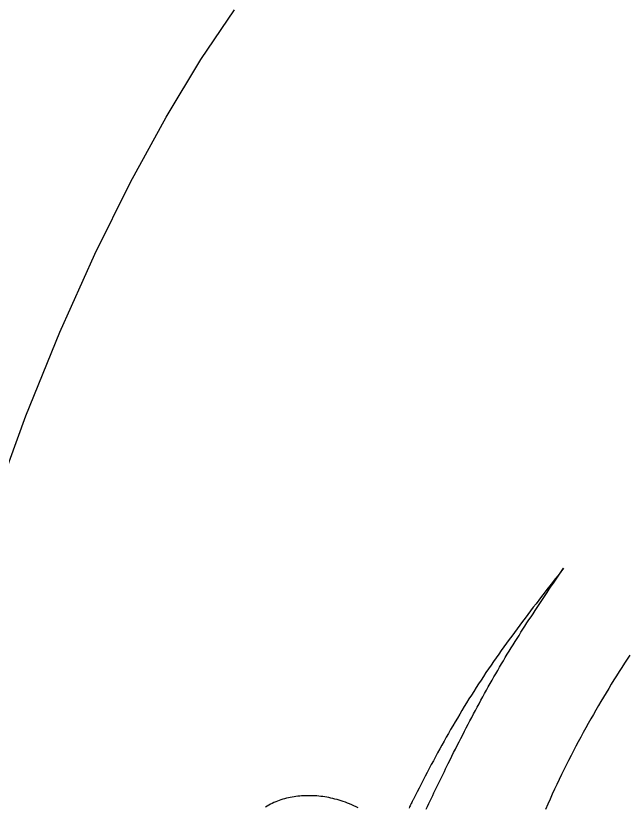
# Model space of a CAD drawing. Extents: x 13 to 113, y 0 to 127.
# Drawn here: x 33.22 to 45.94, y 85.71 to 102.17 of the extents above; entities that cross this region are included whole.
import ezdxf

# ---------------------------------------------------------------- set-up
doc = ezdxf.new("R2010")
doc.units = 0
doc.layers.add('Layer_1', color=7, linetype='CONTINUOUS')

msp = doc.modelspace()

# ---------------------------------------------------------------- linework, layer by layer
at = {"layer": 'Layer_1', "color": 7}
for points in [[(28.768825, 59.761226), (28.728668, 62.162804), (28.741236, 64.443412), (28.800281, 66.640237), (28.899579, 68.790468), (29.032905, 70.931292), (29.19594, 73.091912), (29.392015, 75.269554), (29.626372, 77.453469), (29.904277, 79.632901), (30.230919, 81.797091), (30.611602, 83.935284), (31.051523, 86.036725), (31.555969, 88.090657), (32.127253, 90.085809), (32.756296, 92.008854), (33.431072, 93.845943), (34.139587, 95.583233), (34.869824, 97.206877), (35.60981, 98.703033), (36.347513, 100.057853), (37.070952, 101.257492), (37.771035, 102.293695)], [(41.761815, 85.667535), (41.78814, 85.724155), (41.814539, 85.780701), (41.841012, 85.837166), (41.86756, 85.893548), (41.894257, 85.949834), (41.921028, 86.006023), (41.947798, 86.062108), (41.974644, 86.118082), (42.001563, 86.173936), (42.028557, 86.229672), (42.055551, 86.285274), (42.08262, 86.340742), (42.109688, 86.396068), (42.136757, 86.451246), (42.163825, 86.506275), (42.190893, 86.561148), (42.217962, 86.61585), (42.255515, 86.691503), (42.293069, 86.766834), (42.330623, 86.841846), (42.368176, 86.916541), (42.40573, 86.990921), (42.443284, 87.064988), (42.480837, 87.138742), (42.518391, 87.212183), (42.556019, 87.28532), (42.593647, 87.358152), (42.63135, 87.430671), (42.669126, 87.502893), (42.706903, 87.57481), (42.744754, 87.64643), (42.78268, 87.717745), (42.82068, 87.788762), (42.858754, 87.859489), (42.896977, 87.929919), (42.935274, 88.000059), (42.97372, 88.069909), (43.012241, 88.139469), (43.05091, 88.208739), (43.089653, 88.277726), (43.128545, 88.34643), (43.167586, 88.414853), (43.206776, 88.482992), (43.246114, 88.550856), (43.285601, 88.618438), (43.325237, 88.685752), (43.365096, 88.752791), (43.405104, 88.819562), (43.445335, 88.886073), (43.485714, 88.952331), (43.526242, 89.018351), (43.566919, 89.084133), (43.607745, 89.149692), (43.648719, 89.215036), (43.689843, 89.280171), (43.731114, 89.345113), (43.772535, 89.409861), (43.81403, 89.474431), (43.855674, 89.53883), (43.897466, 89.603066), (43.939333, 89.667152), (43.981274, 89.73109), (44.023289, 89.794894), (44.065454, 89.858572), (44.107692, 89.92213), (44.150005, 89.985585), (44.192318, 90.048935), (44.234705, 90.112197), (44.277167, 90.175376), (44.319703, 90.238481), (44.362239, 90.301527), (44.40485, 90.364513), (44.44746, 90.427454), (44.49007, 90.490358), (44.532755, 90.553233), (44.57544, 90.616093), (44.618125, 90.678937), (44.558708, 90.602728), (44.501225, 90.529048), (44.443816, 90.455354), (44.386407, 90.381637), (44.329073, 90.307883), (44.271813, 90.234085), (44.214627, 90.160242), (44.157516, 90.086339), (44.100553, 90.012369), (44.043665, 89.938325), (43.986926, 89.864192), (43.930335, 89.78997), (43.873893, 89.715643), (43.817674, 89.641209), (43.761604, 89.566655), (43.705756, 89.491973), (43.650058, 89.417159), (43.594583, 89.3422), (43.539405, 89.26709), (43.48445, 89.191819), (43.429718, 89.11638), (43.375284, 89.040764), (43.321147, 88.964962), (43.267308, 88.888966), (43.213841, 88.812768), (43.16067, 88.736359), (43.107872, 88.659731), (43.055371, 88.582877), (43.003243, 88.505784), (42.95156, 88.428448), (42.900249, 88.350859), (42.84931, 88.273017), (42.798742, 88.194832), (42.748547, 88.116406), (42.698723, 88.037745), (42.649346, 87.958862), (42.60034, 87.879765), (42.551706, 87.800467), (42.503444, 87.720974), (42.455554, 87.641297), (42.408035, 87.561445), (42.360889, 87.481429), (42.314114, 87.40126), (42.267711, 87.320945), (42.221606, 87.240496), (42.175872, 87.159925), (42.13051, 87.079234), (42.085446, 86.998441), (42.040679, 86.917551), (41.996284, 86.836576), (41.952186, 86.755525), (41.908386, 86.674408), (41.864957, 86.593234), (41.821826, 86.512015), (41.778993, 86.430759), (41.736457, 86.349475), (41.694218, 86.268175), (41.652277, 86.186868), (41.610633, 86.105564), (41.569287, 86.024273), (41.528238, 85.943001), (41.487413, 85.861764), (41.481464, 85.850475), (41.470012, 85.827527), (41.45856, 85.804578), (41.447108, 85.781637), (41.43573, 85.758696), (41.424352, 85.735754), (41.412975, 85.712821), (41.401671, 85.689887)], [(45.992425, 88.869395), (45.937471, 88.784925), (45.88259, 88.699773), (45.82771, 88.613974), (45.772978, 88.527564), (45.718395, 88.440578), (45.663961, 88.35305), (45.609675, 88.265016), (45.555687, 88.176509), (45.501848, 88.087564), (45.448381, 87.998218), (45.395136, 87.908504), (45.342264, 87.818459), (45.289763, 87.728114), (45.237634, 87.637508), (45.184166, 87.543634), (45.131145, 87.449474), (45.07857, 87.354991), (45.026367, 87.260143), (44.974609, 87.164892), (44.923224, 87.069197), (44.872211, 86.973022), (44.821569, 86.876322), (44.771373, 86.779064), (44.72155, 86.681201), (44.672024, 86.5827), (44.622869, 86.483518), (44.574087, 86.383616), (44.525676, 86.282955), (44.477562, 86.181495), (44.429821, 86.079197), (44.382377, 85.976022), (44.33523, 85.871929), (44.288456, 85.76688), (44.241978, 85.660834)], [(40.346294, 85.692901), (40.300932, 85.714957), (40.255794, 85.735905), (40.210952, 85.755753), (40.166334, 85.774522), (40.122013, 85.792228), (40.077916, 85.808886), (40.034115, 85.82451), (39.990538, 85.839115), (39.947184, 85.852716), (39.904128, 85.865328), (39.861294, 85.876966), (39.818684, 85.887652), (39.776296, 85.897393), (39.734132, 85.906206), (39.692266, 85.91411), (39.650622, 85.921101), (39.609201, 85.927198), (39.568004, 85.932478), (39.527029, 85.936866), (39.486278, 85.940435), (39.445675, 85.943187), (39.405296, 85.94512), (39.36514, 85.946236), (39.325132, 85.94661), (39.285347, 85.946225), (39.245786, 85.94511), (39.206447, 85.943251), (39.167258, 85.940648), (39.128291, 85.937376), (39.089473, 85.933435), (39.049466, 85.928601), (39.009681, 85.923024), (38.97012, 85.916703), (38.930856, 85.909564), (38.891815, 85.901577), (38.853071, 85.892713), (38.814699, 85.882949), (38.776625, 85.872256), (38.738923, 85.860595), (38.701592, 85.847946), (38.664633, 85.834271), (38.628121, 85.819539), (38.59198, 85.803722), (38.556286, 85.786789), (38.521112, 85.768712), (38.486384, 85.749451), (38.452176, 85.728986), (38.41849, 85.70728)]]:
    msp.add_lwpolyline(points, dxfattribs=at)

doc.saveas('drawing.dxf')
